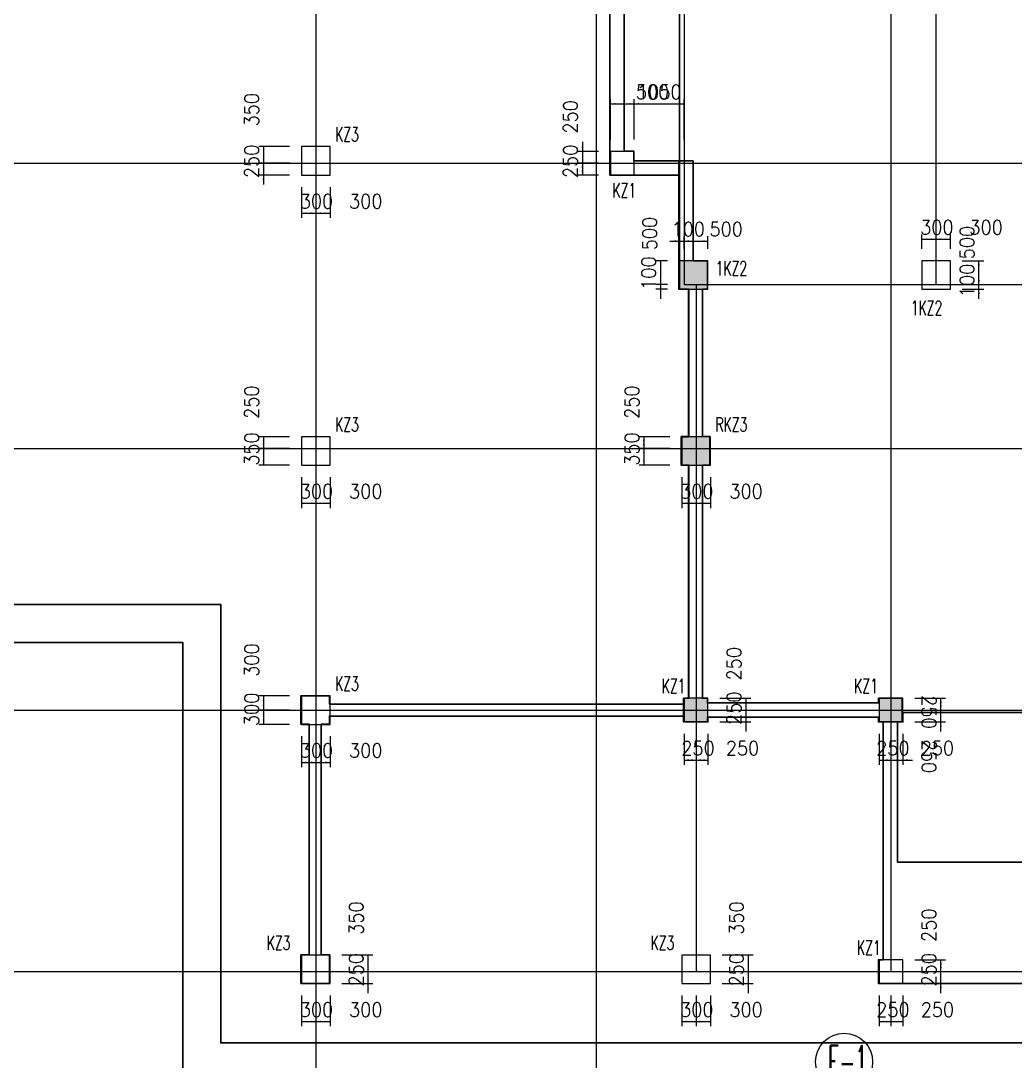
# Model space of a CAD drawing. Extents: x 387171 to 699106, y 11966 to 245688.
# Drawn here: x 628552 to 649471, y 194205 to 216084 of the extents above; entities that cross this region are included whole.
import ezdxf
from ezdxf.enums import TextEntityAlignment as Align

# ---------------------------------------------------------------- set-up
doc = ezdxf.new("R2010")
doc.units = 0
doc.header["$LTSCALE"] = 100
doc.header["$MEASUREMENT"] = 0
for name, color, linetype in [('COLU', 7, 'Continuous'), ('colu-主楼', 7, 'Continuous'), ('DIM', 3, 'Continuous'), ('DOTE', 253, 'Continuous'), ('HATCH', 254, 'Continuous'), ('h后浇带', 51, 'Continuous'), ('L-AXIS', 3, 'Continuous'), ('NUM', 7, 'Continuous'), ('小尺寸', 4, 'Continuous'), ('柱标注', 2, 'Continuous')]:
    doc.layers.add(name, color=color, linetype=linetype)
doc.styles.get("Standard").update_dxf_attribs({"font": 'standard'})
doc.dimstyles.get("Standard").update_dxf_attribs({"dimtxt": 300, "dimasz": 100, "dimexe": 100, "dimexo": 250, "dimgap": 100, "dimtad": 0, "dimtoh": 1, "dimdec": 0, "dimdsep": 46, "dimcen": 0.09, "dimclrt": 7, "dimadec": 0, "dimazin": 0, "dimtfac": 1, "dimtdec": 4, "dimtofl": 0, "dimtmove": 0, "dimatfit": 3, "dimfxl": 1, "dimtolj": 1, "dimtzin": 0, "dimarcsym": 0})

# ---------------------------------------------------------------- blocks, each defined once
blk = doc.blocks.new('_AXISO')
blk.add_circle((0, 0), 0.5)
blk = doc.blocks.new('*D2665')
at = {"layer": '小尺寸', "color": 0, "linetype": 'ByBlock', "lineweight": -2}
for p, q in [((642208, 211452), (642708, 211452)), ((642408, 211288), (642408, 211552)), ((642508, 211288), (642508, 211552))]:
    blk.add_line(p, q, dxfattribs=at)
for points in [[(642408, 211452), (642308, 211435), (642308, 211469)], [(642508, 211452), (642608, 211469), (642608, 211435)]]:
    blk.add_solid(points, dxfattribs=at)
at = {"layer": '小尺寸', "color": 7, "linetype": 'Continuous', "lineweight": -2, "insert": (642594, 211702), "char_height": 300, "width": 476.67, "attachment_point": 5}
blk.add_mtext('100', dxfattribs=at)
blk = doc.blocks.new('*D2420')
at = {"layer": '小尺寸', "color": 0, "linetype": 'ByBlock', "lineweight": -2}
for p, q in [((642508, 211288), (642508, 211552)), ((642508, 211452), (643008, 211452)), ((643008, 211288), (643008, 211552))]:
    blk.add_line(p, q, dxfattribs=at)
for points in [[(642508, 211452), (642608, 211469), (642608, 211435)], [(643008, 211452), (642908, 211435), (642908, 211469)]]:
    blk.add_solid(points, dxfattribs=at)
at = {"layer": '小尺寸', "color": 7, "linetype": 'Continuous', "lineweight": -2, "insert": (643391, 211702), "char_height": 300, "width": 566.67, "attachment_point": 5}
blk.add_mtext('500', dxfattribs=at)
blk = doc.blocks.new('*D2582')
at = {"layer": '小尺寸', "color": 0, "linetype": 'ByBlock', "lineweight": -2}
for p, q in [((642014, 210238), (642014, 210738)), ((642158, 210538), (641914, 210538)), ((642158, 210438), (641914, 210438))]:
    blk.add_line(p, q, dxfattribs=at)
for points in [[(642014, 210538), (641997, 210638), (642030, 210638)], [(642014, 210438), (642030, 210338), (641997, 210338)]]:
    blk.add_solid(points, dxfattribs=at)
at = {"layer": '小尺寸', "color": 7, "linetype": 'Continuous', "lineweight": -2, "insert": (641761, 210778), "char_height": 300, "width": 476.67, "attachment_point": 5, "rotation": 90}
blk.add_mtext('100', dxfattribs=at)
blk = doc.blocks.new('*D3512')
at = {"layer": '小尺寸', "color": 0, "linetype": 'ByBlock', "lineweight": -2}
for p, q in [((642158, 211038), (641914, 211038)), ((642014, 210538), (642014, 211038)), ((642158, 210538), (641914, 210538))]:
    blk.add_line(p, q, dxfattribs=at)
for points in [[(642014, 211038), (642030, 210938), (641997, 210938)], [(642014, 210538), (641997, 210638), (642030, 210638)]]:
    blk.add_solid(points, dxfattribs=at)
at = {"layer": '小尺寸', "color": 7, "linetype": 'Continuous', "lineweight": -2, "insert": (641780, 211611), "char_height": 300, "width": 566.67, "attachment_point": 5, "rotation": 90}
blk.add_mtext('500', dxfattribs=at)
blk = doc.blocks.new('*D3095')
at = {"layer": '小尺寸', "color": 0, "linetype": 'ByBlock', "lineweight": -2}
for p, q in [((647508, 211288), (647508, 211590)), ((647808, 211288), (647808, 211590)), ((647508, 211490), (647808, 211490))]:
    blk.add_line(p, q, dxfattribs=at)
for points in [[(647508, 211490), (647608, 211507), (647608, 211474)], [(647808, 211490), (647708, 211474), (647708, 211507)]]:
    blk.add_solid(points, dxfattribs=at)
at = {"layer": '小尺寸', "color": 7, "linetype": 'Continuous', "lineweight": -2, "insert": (647823, 211740), "char_height": 300, "width": 566.67, "attachment_point": 5}
blk.add_mtext('300', dxfattribs=at)
blk = doc.blocks.new('*D4016')
at = {"layer": '小尺寸', "color": 0, "linetype": 'ByBlock', "lineweight": -2}
for p, q in [((647808, 211288), (647808, 211590)), ((648108, 211288), (648108, 211590)), ((647808, 211490), (648108, 211490))]:
    blk.add_line(p, q, dxfattribs=at)
for points in [[(647808, 211490), (647908, 211507), (647908, 211474)], [(648108, 211490), (648008, 211474), (648008, 211507)]]:
    blk.add_solid(points, dxfattribs=at)
at = {"layer": '小尺寸', "color": 7, "linetype": 'Continuous', "lineweight": -2, "insert": (648859, 211740), "char_height": 300, "width": 566.67, "attachment_point": 5}
blk.add_mtext('300', dxfattribs=at)
blk = doc.blocks.new('*D3604')
at = {"layer": '小尺寸', "color": 0, "linetype": 'ByBlock', "lineweight": -2}
for p, q in [((648709, 210238), (648709, 210738)), ((648358, 210538), (648809, 210538)), ((648358, 210438), (648809, 210438))]:
    blk.add_line(p, q, dxfattribs=at)
for points in [[(648709, 210538), (648692, 210638), (648726, 210638)], [(648709, 210438), (648726, 210338), (648692, 210338)]]:
    blk.add_solid(points, dxfattribs=at)
at = {"layer": '小尺寸', "color": 7, "linetype": 'Continuous', "lineweight": -2, "insert": (648459, 210624), "char_height": 300, "width": 476.67, "attachment_point": 5, "rotation": 90}
blk.add_mtext('100', dxfattribs=at)
blk = doc.blocks.new('*D4512')
at = {"layer": '小尺寸', "color": 0, "linetype": 'ByBlock', "lineweight": -2}
for p, q in [((648358, 211038), (648809, 211038)), ((648709, 210538), (648709, 211038)), ((648358, 210538), (648809, 210538))]:
    blk.add_line(p, q, dxfattribs=at)
for points in [[(648709, 211038), (648726, 210938), (648692, 210938)], [(648709, 210538), (648692, 210638), (648726, 210638)]]:
    blk.add_solid(points, dxfattribs=at)
at = {"layer": '小尺寸', "color": 7, "linetype": 'Continuous', "lineweight": -2, "insert": (648459, 211421), "char_height": 300, "width": 566.67, "attachment_point": 5, "rotation": 90}
blk.add_mtext('500', dxfattribs=at)
blk = doc.blocks.new('*D2662')
at = {"layer": 'DIM', "color": 0, "linetype": 'ByBlock', "lineweight": -2}
for p, q in [((642458, 195588), (642458, 194938)), ((642758, 195588), (642758, 194938)), ((642458, 195038), (642758, 195038))]:
    blk.add_line(p, q, dxfattribs=at)
for points in [[(642458, 195038), (642558, 195055), (642558, 195021)], [(642758, 195038), (642658, 195021), (642658, 195055)]]:
    blk.add_solid(points, dxfattribs=at)
at = {"layer": 'DIM', "color": 7, "linetype": 'Continuous', "lineweight": -2, "insert": (642773, 195288), "char_height": 300, "width": 566.67, "attachment_point": 5}
blk.add_mtext('300', dxfattribs=at)
blk = doc.blocks.new('*D2282')
at = {"layer": 'DIM', "color": 0, "linetype": 'ByBlock', "lineweight": -2}
for p, q in [((642758, 195588), (642758, 194938)), ((643058, 195588), (643058, 194938)), ((642758, 195038), (643058, 195038))]:
    blk.add_line(p, q, dxfattribs=at)
for points in [[(642758, 195038), (642858, 195055), (642858, 195021)], [(643058, 195038), (642958, 195021), (642958, 195055)]]:
    blk.add_solid(points, dxfattribs=at)
at = {"layer": 'DIM', "color": 7, "linetype": 'Continuous', "lineweight": -2, "insert": (643809, 195288), "char_height": 300, "width": 566.67, "attachment_point": 5}
blk.add_mtext('300', dxfattribs=at)
blk = doc.blocks.new('*D3197')
at = {"layer": 'DIM', "color": 0, "linetype": 'ByBlock', "lineweight": -2}
for p, q in [((643858, 195638), (643858, 196288)), ((643308, 196088), (643958, 196088)), ((643308, 195838), (643958, 195838))]:
    blk.add_line(p, q, dxfattribs=at)
for points in [[(643858, 196088), (643841, 196188), (643875, 196188)], [(643858, 195838), (643875, 195738), (643841, 195738)]]:
    blk.add_solid(points, dxfattribs=at)
at = {"layer": 'DIM', "color": 7, "linetype": 'Continuous', "lineweight": -2, "insert": (643608, 196128), "char_height": 300, "width": 566.67, "attachment_point": 5, "rotation": 90}
blk.add_mtext('250', dxfattribs=at)
blk = doc.blocks.new('*D2808')
at = {"layer": 'DIM', "color": 0, "linetype": 'ByBlock', "lineweight": -2}
for p, q in [((643308, 196438), (643958, 196438)), ((643858, 196088), (643858, 196438)), ((643308, 196088), (643958, 196088))]:
    blk.add_line(p, q, dxfattribs=at)
for points in [[(643858, 196438), (643875, 196338), (643841, 196338)], [(643858, 196088), (643841, 196188), (643875, 196188)]]:
    blk.add_solid(points, dxfattribs=at)
at = {"layer": 'DIM', "color": 7, "linetype": 'Continuous', "lineweight": -2, "insert": (643608, 197214), "char_height": 300, "width": 566.67, "attachment_point": 5, "rotation": 90}
blk.add_mtext('350', dxfattribs=at)
blk = doc.blocks.new('*D3569')
at = {"layer": 'DIM', "color": 0, "linetype": 'ByBlock', "lineweight": -2}
for p, q in [((634458, 195588), (634458, 194938)), ((634758, 195588), (634758, 194938)), ((634458, 195038), (634758, 195038))]:
    blk.add_line(p, q, dxfattribs=at)
for points in [[(634458, 195038), (634558, 195055), (634558, 195021)], [(634758, 195038), (634658, 195021), (634658, 195055)]]:
    blk.add_solid(points, dxfattribs=at)
at = {"layer": 'DIM', "color": 7, "linetype": 'Continuous', "lineweight": -2, "insert": (634773, 195288), "char_height": 300, "width": 566.67, "attachment_point": 5}
blk.add_mtext('300', dxfattribs=at)
blk = doc.blocks.new('*D3326')
at = {"layer": 'DIM', "color": 0, "linetype": 'ByBlock', "lineweight": -2}
for p, q in [((634758, 195588), (634758, 194938)), ((635058, 195588), (635058, 194938)), ((634758, 195038), (635058, 195038))]:
    blk.add_line(p, q, dxfattribs=at)
for points in [[(634758, 195038), (634858, 195055), (634858, 195021)], [(635058, 195038), (634958, 195021), (634958, 195055)]]:
    blk.add_solid(points, dxfattribs=at)
at = {"layer": 'DIM', "color": 7, "linetype": 'Continuous', "lineweight": -2, "insert": (635809, 195288), "char_height": 300, "width": 566.67, "attachment_point": 5}
blk.add_mtext('300', dxfattribs=at)
blk = doc.blocks.new('*D3527')
at = {"layer": 'DIM', "color": 0, "linetype": 'ByBlock', "lineweight": -2}
for p, q in [((635858, 195638), (635858, 196288)), ((635308, 196088), (635958, 196088)), ((635308, 195838), (635958, 195838))]:
    blk.add_line(p, q, dxfattribs=at)
for points in [[(635858, 196088), (635841, 196188), (635875, 196188)], [(635858, 195838), (635875, 195738), (635841, 195738)]]:
    blk.add_solid(points, dxfattribs=at)
at = {"layer": 'DIM', "color": 7, "linetype": 'Continuous', "lineweight": -2, "insert": (635608, 196128), "char_height": 300, "width": 566.67, "attachment_point": 5, "rotation": 90}
blk.add_mtext('250', dxfattribs=at)
blk = doc.blocks.new('*D4424')
at = {"layer": 'DIM', "color": 0, "linetype": 'ByBlock', "lineweight": -2}
for p, q in [((635308, 196438), (635958, 196438)), ((635858, 196088), (635858, 196438)), ((635308, 196088), (635958, 196088))]:
    blk.add_line(p, q, dxfattribs=at)
for points in [[(635858, 196438), (635875, 196338), (635841, 196338)], [(635858, 196088), (635841, 196188), (635875, 196188)]]:
    blk.add_solid(points, dxfattribs=at)
at = {"layer": 'DIM', "color": 7, "linetype": 'Continuous', "lineweight": -2, "insert": (635608, 197214), "char_height": 300, "width": 566.67, "attachment_point": 5, "rotation": 90}
blk.add_mtext('350', dxfattribs=at)
blk = doc.blocks.new('*D3301')
at = {"layer": 'DIM', "color": 0, "linetype": 'ByBlock', "lineweight": -2}
for p, q in [((634208, 201888), (633558, 201888)), ((633658, 201888), (633658, 201588)), ((634208, 201588), (633558, 201588))]:
    blk.add_line(p, q, dxfattribs=at)
for points in [[(633658, 201888), (633675, 201788), (633641, 201788)], [(633658, 201588), (633641, 201688), (633675, 201688)]]:
    blk.add_solid(points, dxfattribs=at)
at = {"layer": 'DIM', "color": 7, "linetype": 'Continuous', "lineweight": -2, "insert": (633408, 202639), "char_height": 300, "width": 566.67, "attachment_point": 5, "rotation": 90}
blk.add_mtext('300', dxfattribs=at)
blk = doc.blocks.new('*D3508')
at = {"layer": 'DIM', "color": 0, "linetype": 'ByBlock', "lineweight": -2}
for p, q in [((634208, 201588), (633558, 201588)), ((633658, 201588), (633658, 201288)), ((634208, 201288), (633558, 201288))]:
    blk.add_line(p, q, dxfattribs=at)
for points in [[(633658, 201588), (633675, 201488), (633641, 201488)], [(633658, 201288), (633641, 201388), (633675, 201388)]]:
    blk.add_solid(points, dxfattribs=at)
at = {"layer": 'DIM', "color": 7, "linetype": 'Continuous', "lineweight": -2, "insert": (633408, 201603), "char_height": 300, "width": 566.67, "attachment_point": 5, "rotation": 90}
blk.add_mtext('300', dxfattribs=at)
blk = doc.blocks.new('*D4404')
at = {"layer": 'DIM', "color": 0, "linetype": 'ByBlock', "lineweight": -2}
for p, q in [((634458, 201038), (634458, 200388)), ((634758, 201038), (634758, 200388)), ((634458, 200488), (634758, 200488))]:
    blk.add_line(p, q, dxfattribs=at)
for points in [[(634458, 200488), (634558, 200505), (634558, 200471)], [(634758, 200488), (634658, 200471), (634658, 200505)]]:
    blk.add_solid(points, dxfattribs=at)
at = {"layer": 'DIM', "color": 7, "linetype": 'Continuous', "lineweight": -2, "insert": (634773, 200738), "char_height": 300, "width": 566.67, "attachment_point": 5}
blk.add_mtext('300', dxfattribs=at)
blk = doc.blocks.new('*D4041')
at = {"layer": 'DIM', "color": 0, "linetype": 'ByBlock', "lineweight": -2}
for p, q in [((634758, 201038), (634758, 200388)), ((635058, 201038), (635058, 200388)), ((634758, 200488), (635058, 200488))]:
    blk.add_line(p, q, dxfattribs=at)
for points in [[(634758, 200488), (634858, 200505), (634858, 200471)], [(635058, 200488), (634958, 200471), (634958, 200505)]]:
    blk.add_solid(points, dxfattribs=at)
at = {"layer": 'DIM', "color": 7, "linetype": 'Continuous', "lineweight": -2, "insert": (635809, 200738), "char_height": 300, "width": 566.67, "attachment_point": 5}
blk.add_mtext('300', dxfattribs=at)
blk = doc.blocks.new('*D2493')
at = {"layer": 'DIM', "color": 0, "linetype": 'ByBlock', "lineweight": -2}
for p, q in [((642208, 207338), (641558, 207338)), ((641658, 207338), (641658, 207088)), ((642208, 207088), (641558, 207088))]:
    blk.add_line(p, q, dxfattribs=at)
for points in [[(641658, 207338), (641675, 207238), (641641, 207238)], [(641658, 207088), (641641, 207188), (641675, 207188)]]:
    blk.add_solid(points, dxfattribs=at)
at = {"layer": 'DIM', "color": 7, "linetype": 'Continuous', "lineweight": -2, "insert": (641408, 208064), "char_height": 300, "width": 566.67, "attachment_point": 5, "rotation": 90}
blk.add_mtext('250', dxfattribs=at)
blk = doc.blocks.new('*D2674')
at = {"layer": 'DIM', "color": 0, "linetype": 'ByBlock', "lineweight": -2}
for p, q in [((642208, 207088), (641558, 207088)), ((641658, 207088), (641658, 206738)), ((642208, 206738), (641558, 206738))]:
    blk.add_line(p, q, dxfattribs=at)
for points in [[(641658, 207088), (641675, 206988), (641641, 206988)], [(641658, 206738), (641641, 206838), (641675, 206838)]]:
    blk.add_solid(points, dxfattribs=at)
at = {"layer": 'DIM', "color": 7, "linetype": 'Continuous', "lineweight": -2, "insert": (641408, 207078), "char_height": 300, "width": 566.67, "attachment_point": 5, "rotation": 90}
blk.add_mtext('350', dxfattribs=at)
blk = doc.blocks.new('*D2298')
at = {"layer": 'DIM', "color": 0, "linetype": 'ByBlock', "lineweight": -2}
for p, q in [((642458, 206488), (642458, 205838)), ((642758, 206488), (642758, 205838)), ((642458, 205938), (642758, 205938))]:
    blk.add_line(p, q, dxfattribs=at)
for points in [[(642458, 205938), (642558, 205955), (642558, 205921)], [(642758, 205938), (642658, 205921), (642658, 205955)]]:
    blk.add_solid(points, dxfattribs=at)
at = {"layer": 'DIM', "color": 7, "linetype": 'Continuous', "lineweight": -2, "insert": (642773, 206188), "char_height": 300, "width": 566.67, "attachment_point": 5}
blk.add_mtext('300', dxfattribs=at)
blk = doc.blocks.new('*D3215')
at = {"layer": 'DIM', "color": 0, "linetype": 'ByBlock', "lineweight": -2}
for p, q in [((642758, 206488), (642758, 205838)), ((643058, 206488), (643058, 205838)), ((642758, 205938), (643058, 205938))]:
    blk.add_line(p, q, dxfattribs=at)
for points in [[(642758, 205938), (642858, 205955), (642858, 205921)], [(643058, 205938), (642958, 205921), (642958, 205955)]]:
    blk.add_solid(points, dxfattribs=at)
at = {"layer": 'DIM', "color": 7, "linetype": 'Continuous', "lineweight": -2, "insert": (643809, 206188), "char_height": 300, "width": 566.67, "attachment_point": 5}
blk.add_mtext('300', dxfattribs=at)
blk = doc.blocks.new('*D2831')
at = {"layer": 'DIM', "color": 0, "linetype": 'ByBlock', "lineweight": -2}
for p, q in [((634208, 207338), (633558, 207338)), ((633658, 207338), (633658, 207088)), ((634208, 207088), (633558, 207088))]:
    blk.add_line(p, q, dxfattribs=at)
for points in [[(633658, 207338), (633675, 207238), (633641, 207238)], [(633658, 207088), (633641, 207188), (633675, 207188)]]:
    blk.add_solid(points, dxfattribs=at)
at = {"layer": 'DIM', "color": 7, "linetype": 'Continuous', "lineweight": -2, "insert": (633408, 208064), "char_height": 300, "width": 566.67, "attachment_point": 5, "rotation": 90}
blk.add_mtext('250', dxfattribs=at)
blk = doc.blocks.new('*D3586')
at = {"layer": 'DIM', "color": 0, "linetype": 'ByBlock', "lineweight": -2}
for p, q in [((634208, 207088), (633558, 207088)), ((633658, 207088), (633658, 206738)), ((634208, 206738), (633558, 206738))]:
    blk.add_line(p, q, dxfattribs=at)
for points in [[(633658, 207088), (633675, 206988), (633641, 206988)], [(633658, 206738), (633641, 206838), (633675, 206838)]]:
    blk.add_solid(points, dxfattribs=at)
at = {"layer": 'DIM', "color": 7, "linetype": 'Continuous', "lineweight": -2, "insert": (633408, 207078), "char_height": 300, "width": 566.67, "attachment_point": 5, "rotation": 90}
blk.add_mtext('350', dxfattribs=at)
blk = doc.blocks.new('*D3349')
at = {"layer": 'DIM', "color": 0, "linetype": 'ByBlock', "lineweight": -2}
for p, q in [((634458, 206488), (634458, 205838)), ((634758, 206488), (634758, 205838)), ((634458, 205938), (634758, 205938))]:
    blk.add_line(p, q, dxfattribs=at)
for points in [[(634458, 205938), (634558, 205955), (634558, 205921)], [(634758, 205938), (634658, 205921), (634658, 205955)]]:
    blk.add_solid(points, dxfattribs=at)
at = {"layer": 'DIM', "color": 7, "linetype": 'Continuous', "lineweight": -2, "insert": (634773, 206188), "char_height": 300, "width": 566.67, "attachment_point": 5}
blk.add_mtext('300', dxfattribs=at)
blk = doc.blocks.new('*D3537')
at = {"layer": 'DIM', "color": 0, "linetype": 'ByBlock', "lineweight": -2}
for p, q in [((634758, 206488), (634758, 205838)), ((635058, 206488), (635058, 205838)), ((634758, 205938), (635058, 205938))]:
    blk.add_line(p, q, dxfattribs=at)
for points in [[(634758, 205938), (634858, 205955), (634858, 205921)], [(635058, 205938), (634958, 205921), (634958, 205955)]]:
    blk.add_solid(points, dxfattribs=at)
at = {"layer": 'DIM', "color": 7, "linetype": 'Continuous', "lineweight": -2, "insert": (635809, 206188), "char_height": 300, "width": 566.67, "attachment_point": 5}
blk.add_mtext('300', dxfattribs=at)
blk = doc.blocks.new('*D815')
at = {"layer": 'DIM', "color": 0, "linetype": 'ByBlock', "lineweight": -2}
for p, q in [((640958, 213588), (640958, 214438)), ((641458, 213588), (641458, 214438)), ((640958, 214338), (641458, 214338))]:
    blk.add_line(p, q, dxfattribs=at)
for points in [[(640958, 214338), (641058, 214355), (641058, 214321)], [(641458, 214338), (641358, 214321), (641358, 214355)]]:
    blk.add_solid(points, dxfattribs=at)
at = {"layer": 'DIM', "color": 7, "linetype": 'Continuous', "lineweight": -2, "insert": (641841, 214588), "char_height": 300, "width": 566.67, "attachment_point": 5}
blk.add_mtext('500', dxfattribs=at)
blk = doc.blocks.new('*D561')
at = {"layer": 'DIM', "color": 0, "linetype": 'ByBlock', "lineweight": -2}
for p, q in [((640708, 213338), (640265, 213338)), ((640365, 213538), (640365, 212888)), ((640708, 213088), (640265, 213088))]:
    blk.add_line(p, q, dxfattribs=at)
for points in [[(640365, 213338), (640349, 213438), (640382, 213438)], [(640365, 213088), (640382, 212988), (640349, 212988)]]:
    blk.add_solid(points, dxfattribs=at)
at = {"layer": 'DIM', "color": 7, "linetype": 'Continuous', "lineweight": -2, "insert": (640115, 214064), "char_height": 300, "width": 566.67, "attachment_point": 5, "rotation": 90}
blk.add_mtext('250', dxfattribs=at)
blk = doc.blocks.new('*D1333')
at = {"layer": 'DIM', "color": 0, "linetype": 'ByBlock', "lineweight": -2}
for p, q in [((640708, 213088), (640265, 213088)), ((640365, 213088), (640365, 212838)), ((640708, 212838), (640265, 212838))]:
    blk.add_line(p, q, dxfattribs=at)
for points in [[(640365, 213088), (640382, 212988), (640349, 212988)], [(640365, 212838), (640349, 212938), (640382, 212938)]]:
    blk.add_solid(points, dxfattribs=at)
at = {"layer": 'DIM', "color": 7, "linetype": 'Continuous', "lineweight": -2, "insert": (640115, 213128), "char_height": 300, "width": 566.67, "attachment_point": 5, "rotation": 90}
blk.add_mtext('250', dxfattribs=at)
blk = doc.blocks.new('*D1156')
at = {"layer": 'DIM', "color": 0, "linetype": 'ByBlock', "lineweight": -2}
for p, q in [((634208, 213438), (633558, 213438)), ((633658, 213438), (633658, 213088)), ((634208, 213088), (633558, 213088))]:
    blk.add_line(p, q, dxfattribs=at)
for points in [[(633658, 213438), (633675, 213338), (633641, 213338)], [(633658, 213088), (633641, 213188), (633675, 213188)]]:
    blk.add_solid(points, dxfattribs=at)
at = {"layer": 'DIM', "color": 7, "linetype": 'Continuous', "lineweight": -2, "insert": (633408, 214214), "char_height": 300, "width": 566.67, "attachment_point": 5, "rotation": 90}
blk.add_mtext('350', dxfattribs=at)
blk = doc.blocks.new('*D1937')
at = {"layer": 'DIM', "color": 0, "linetype": 'ByBlock', "lineweight": -2}
for p, q in [((633658, 213288), (633658, 212638)), ((634208, 213088), (633558, 213088)), ((634208, 212838), (633558, 212838))]:
    blk.add_line(p, q, dxfattribs=at)
for points in [[(633658, 213088), (633641, 213188), (633675, 213188)], [(633658, 212838), (633675, 212738), (633641, 212738)]]:
    blk.add_solid(points, dxfattribs=at)
at = {"layer": 'DIM', "color": 7, "linetype": 'Continuous', "lineweight": -2, "insert": (633408, 213128), "char_height": 300, "width": 566.67, "attachment_point": 5, "rotation": 90}
blk.add_mtext('250', dxfattribs=at)
blk = doc.blocks.new('*D1548')
at = {"layer": 'DIM', "color": 0, "linetype": 'ByBlock', "lineweight": -2}
for p, q in [((634458, 212588), (634458, 211938)), ((634758, 212588), (634758, 211938)), ((634458, 212038), (634758, 212038))]:
    blk.add_line(p, q, dxfattribs=at)
for points in [[(634458, 212038), (634558, 212055), (634558, 212021)], [(634758, 212038), (634658, 212021), (634658, 212055)]]:
    blk.add_solid(points, dxfattribs=at)
at = {"layer": 'DIM', "color": 7, "linetype": 'Continuous', "lineweight": -2, "insert": (634773, 212288), "char_height": 300, "width": 566.67, "attachment_point": 5}
blk.add_mtext('300', dxfattribs=at)
blk = doc.blocks.new('*D2478')
at = {"layer": 'DIM', "color": 0, "linetype": 'ByBlock', "lineweight": -2}
for p, q in [((634758, 212588), (634758, 211938)), ((635058, 212588), (635058, 211938)), ((634758, 212038), (635058, 212038))]:
    blk.add_line(p, q, dxfattribs=at)
for points in [[(634758, 212038), (634858, 212055), (634858, 212021)], [(635058, 212038), (634958, 212021), (634958, 212055)]]:
    blk.add_solid(points, dxfattribs=at)
at = {"layer": 'DIM', "color": 7, "linetype": 'Continuous', "lineweight": -2, "insert": (635809, 212288), "char_height": 300, "width": 566.67, "attachment_point": 5}
blk.add_mtext('300', dxfattribs=at)
blk = doc.blocks.new('*D3709')
at = {"layer": 'DIM', "color": 0, "linetype": 'ByBlock', "lineweight": -2}
for p, q in [((646608, 195588), (646608, 194938)), ((646858, 195588), (646858, 194938)), ((646608, 195038), (646858, 195038))]:
    blk.add_line(p, q, dxfattribs=at)
for points in [[(646608, 195038), (646708, 195055), (646708, 195021)], [(646858, 195038), (646758, 195021), (646758, 195055)]]:
    blk.add_solid(points, dxfattribs=at)
at = {"layer": 'DIM', "color": 7, "linetype": 'Continuous', "lineweight": -2, "insert": (646898, 195288), "char_height": 300, "width": 566.67, "attachment_point": 5}
blk.add_mtext('250', dxfattribs=at)
blk = doc.blocks.new('*D4461')
at = {"layer": 'DIM', "color": 0, "linetype": 'ByBlock', "lineweight": -2}
for p, q in [((646858, 195588), (646858, 194938)), ((647108, 195588), (647108, 194938)), ((646858, 195038), (647108, 195038))]:
    blk.add_line(p, q, dxfattribs=at)
for points in [[(646858, 195038), (646958, 195055), (646958, 195021)], [(647108, 195038), (647008, 195021), (647008, 195055)]]:
    blk.add_solid(points, dxfattribs=at)
at = {"layer": 'DIM', "color": 7, "linetype": 'Continuous', "lineweight": -2, "insert": (647834, 195288), "char_height": 300, "width": 566.67, "attachment_point": 5}
blk.add_mtext('250', dxfattribs=at)
blk = doc.blocks.new('*D4100')
at = {"layer": 'DIM', "color": 0, "linetype": 'ByBlock', "lineweight": -2}
for p, q in [((647908, 195638), (647908, 196288)), ((647358, 196088), (648008, 196088)), ((647358, 195838), (648008, 195838))]:
    blk.add_line(p, q, dxfattribs=at)
for points in [[(647908, 196088), (647891, 196188), (647925, 196188)], [(647908, 195838), (647925, 195738), (647891, 195738)]]:
    blk.add_solid(points, dxfattribs=at)
at = {"layer": 'DIM', "color": 7, "linetype": 'Continuous', "lineweight": -2, "insert": (647658, 196128), "char_height": 300, "width": 566.67, "attachment_point": 5, "rotation": 90}
blk.add_mtext('250', dxfattribs=at)
blk = doc.blocks.new('*D354')
at = {"layer": 'DIM', "color": 0, "linetype": 'ByBlock', "lineweight": -2}
for p, q in [((647358, 196338), (648008, 196338)), ((647908, 196088), (647908, 196338)), ((647358, 196088), (648008, 196088))]:
    blk.add_line(p, q, dxfattribs=at)
for points in [[(647908, 196338), (647925, 196238), (647891, 196238)], [(647908, 196088), (647891, 196188), (647925, 196188)]]:
    blk.add_solid(points, dxfattribs=at)
at = {"layer": 'DIM', "color": 7, "linetype": 'Continuous', "lineweight": -2, "insert": (647658, 197064), "char_height": 300, "width": 566.67, "attachment_point": 5, "rotation": 90}
blk.add_mtext('250', dxfattribs=at)
blk = doc.blocks.new('*D4606')
at = {"layer": 'DIM', "color": 0, "linetype": 'ByBlock', "lineweight": -2}
for p, q in [((646608, 201088), (646608, 200438)), ((646858, 201088), (646858, 200438)), ((646608, 200538), (646858, 200538))]:
    blk.add_line(p, q, dxfattribs=at)
for points in [[(646608, 200538), (646708, 200555), (646708, 200521)], [(646858, 200538), (646758, 200521), (646758, 200555)]]:
    blk.add_solid(points, dxfattribs=at)
at = {"layer": 'DIM', "color": 7, "linetype": 'Continuous', "lineweight": -2, "insert": (646898, 200788), "char_height": 300, "width": 566.67, "attachment_point": 5}
blk.add_mtext('250', dxfattribs=at)
blk = doc.blocks.new('*D137')
at = {"layer": 'DIM', "color": 0, "linetype": 'ByBlock', "lineweight": -2}
for p, q in [((646858, 201088), (646858, 200438)), ((647108, 201088), (647108, 200438)), ((646658, 200538), (647308, 200538))]:
    blk.add_line(p, q, dxfattribs=at)
for points in [[(646858, 200538), (646758, 200521), (646758, 200555)], [(647108, 200538), (647208, 200555), (647208, 200521)]]:
    blk.add_solid(points, dxfattribs=at)
at = {"layer": 'DIM', "color": 7, "linetype": 'Continuous', "lineweight": -2, "insert": (647834, 200788), "char_height": 300, "width": 566.67, "attachment_point": 5}
blk.add_mtext('250', dxfattribs=at)
blk = doc.blocks.new('*D1052')
at = {"layer": 'DIM', "color": 0, "linetype": 'ByBlock', "lineweight": -2}
for p, q in [((647908, 201138), (647908, 201788)), ((647358, 201588), (648008, 201588)), ((647358, 201338), (648008, 201338))]:
    blk.add_line(p, q, dxfattribs=at)
for points in [[(647908, 201588), (647891, 201688), (647925, 201688)], [(647908, 201338), (647925, 201238), (647891, 201238)]]:
    blk.add_solid(points, dxfattribs=at)
at = {"layer": 'DIM', "color": 7, "linetype": 'Continuous', "lineweight": -2, "insert": (647658, 200612), "char_height": 300, "width": 566.67, "attachment_point": 5, "rotation": 270}
blk.add_mtext('250', dxfattribs=at)
blk = doc.blocks.new('*D667')
at = {"layer": 'DIM', "color": 0, "linetype": 'ByBlock', "lineweight": -2}
for p, q in [((647358, 201838), (648008, 201838)), ((647908, 201588), (647908, 201838)), ((647358, 201588), (648008, 201588))]:
    blk.add_line(p, q, dxfattribs=at)
for points in [[(647908, 201838), (647925, 201738), (647891, 201738)], [(647908, 201588), (647891, 201688), (647925, 201688)]]:
    blk.add_solid(points, dxfattribs=at)
at = {"layer": 'DIM', "color": 7, "linetype": 'Continuous', "lineweight": -2, "insert": (647658, 201548), "char_height": 300, "width": 566.67, "attachment_point": 5, "rotation": 270}
blk.add_mtext('250', dxfattribs=at)
blk = doc.blocks.new('*D1921')
at = {"layer": 'DIM', "color": 0, "linetype": 'ByBlock', "lineweight": -2}
for p, q in [((642508, 201088), (642508, 200438)), ((642758, 201088), (642758, 200438)), ((642508, 200538), (642758, 200538))]:
    blk.add_line(p, q, dxfattribs=at)
for points in [[(642508, 200538), (642608, 200555), (642608, 200521)], [(642758, 200538), (642658, 200521), (642658, 200555)]]:
    blk.add_solid(points, dxfattribs=at)
at = {"layer": 'DIM', "color": 7, "linetype": 'Continuous', "lineweight": -2, "insert": (642798, 200788), "char_height": 300, "width": 566.67, "attachment_point": 5}
blk.add_mtext('250', dxfattribs=at)
blk = doc.blocks.new('*D2727')
at = {"layer": 'DIM', "color": 0, "linetype": 'ByBlock', "lineweight": -2}
for p, q in [((642758, 201088), (642758, 200438)), ((643008, 201088), (643008, 200438)), ((642758, 200538), (643008, 200538))]:
    blk.add_line(p, q, dxfattribs=at)
for points in [[(642758, 200538), (642858, 200555), (642858, 200521)], [(643008, 200538), (642908, 200521), (642908, 200555)]]:
    blk.add_solid(points, dxfattribs=at)
at = {"layer": 'DIM', "color": 7, "linetype": 'Continuous', "lineweight": -2, "insert": (643734, 200788), "char_height": 300, "width": 566.67, "attachment_point": 5}
blk.add_mtext('250', dxfattribs=at)
blk = doc.blocks.new('*D2481')
at = {"layer": 'DIM', "color": 0, "linetype": 'ByBlock', "lineweight": -2}
for p, q in [((643808, 201138), (643808, 201788)), ((643258, 201588), (643908, 201588)), ((643258, 201338), (643908, 201338))]:
    blk.add_line(p, q, dxfattribs=at)
for points in [[(643808, 201588), (643791, 201688), (643825, 201688)], [(643808, 201338), (643825, 201238), (643791, 201238)]]:
    blk.add_solid(points, dxfattribs=at)
at = {"layer": 'DIM', "color": 7, "linetype": 'Continuous', "lineweight": -2, "insert": (643558, 201628), "char_height": 300, "width": 566.67, "attachment_point": 5, "rotation": 90}
blk.add_mtext('250', dxfattribs=at)
blk = doc.blocks.new('*D3260')
at = {"layer": 'DIM', "color": 0, "linetype": 'ByBlock', "lineweight": -2}
for p, q in [((643258, 201838), (643908, 201838)), ((643808, 201588), (643808, 201838)), ((643258, 201588), (643908, 201588))]:
    blk.add_line(p, q, dxfattribs=at)
for points in [[(643808, 201838), (643825, 201738), (643791, 201738)], [(643808, 201588), (643791, 201688), (643825, 201688)]]:
    blk.add_solid(points, dxfattribs=at)
at = {"layer": 'DIM', "color": 7, "linetype": 'Continuous', "lineweight": -2, "insert": (643558, 202564), "char_height": 300, "width": 566.67, "attachment_point": 5, "rotation": 90}
blk.add_mtext('250', dxfattribs=at)
blk = doc.blocks.new('*D2109')
at = {"layer": 'DIM', "color": 0, "linetype": 'ByBlock', "lineweight": -2}
for p, q in [((641458, 213588), (641458, 214438)), ((642508, 213588), (642508, 214438)), ((641458, 214338), (642508, 214338))]:
    blk.add_line(p, q, dxfattribs=at)
for points in [[(641458, 214338), (641558, 214355), (641558, 214321)], [(642508, 214338), (642408, 214321), (642408, 214355)]]:
    blk.add_solid(points, dxfattribs=at)
at = {"layer": 'DIM', "color": 7, "linetype": 'Continuous', "lineweight": -2, "insert": (641983, 214588), "char_height": 300, "width": 690, "attachment_point": 5}
blk.add_mtext('1050', dxfattribs=at)
blk = doc.blocks.new('后浇带现场')
at = {"color": 6, "lineweight": 30}
for points in [[(775670, 730852), (815757, 730852), (815757, 721630), (841315, 721630)], [(775507, 730049), (814957, 730052), (814957, 720830), (841315, 720830)]]:
    blk.add_lwpolyline(points, dxfattribs=at)
at = {"layer": 'h后浇带', "color": 1}
for p, q in [((815757, 721630), (815757, 730849)), ((814957, 720830), (814957, 730049)), ((815757, 721630), (841315, 721630))]:
    blk.add_line(p, q, dxfattribs=at)

msp = doc.modelspace()

# ---------------------------------------------------------------- hatches: boundary and pattern name
at = {"layer": 'HATCH'}
for points in [[(643008.1, 210437.9), (643008.1, 211037.9), (642408.1, 211037.9), (642408.1, 210437.9)], [(642458.1, 206737.9), (643058.1, 206737.9), (643058.1, 207337.9), (642458.1, 207337.9)], [(642508.1, 201337.9), (643008.1, 201337.9), (643008.1, 201837.9), (642508.1, 201837.9)], [(646608.1, 201337.9), (647108.1, 201337.9), (647108.1, 201837.9), (646608.1, 201837.9)]]:
    msp.add_hatch(color=256, dxfattribs=at).paths.add_polyline_path(points, flags=0)

# ---------------------------------------------------------------- linework, layer by layer
at = {"color": 4, "lineweight": 30}
msp.add_lwpolyline([(651858.1, 225337.9), (641908.1, 225337.9), (641908.1, 225037.9), (642358.1, 225037.9), (642358.1, 217337.9), (641908.1, 217337.9), (641908.1, 217037.9), (642408.1, 217037.9), (642408.1, 210437.9), (642608.1, 210437.9), (642608.1, 207337.9), (642458.1, 207337.9), (642458.1, 206737.9), (642608.1, 206737.9), (642608.1, 201837.9), (642508.1, 201837.9), (642508.1, 201337.9), (643008.1, 201337.9), (643008.1, 201437.9), (646608.1, 201437.9), (646608.1, 201337.9), (647108.1, 201337.9), (647108.1, 201537.9), (651608.1, 201537.9)], dxfattribs=at)
at = {"color": 6, "lineweight": 30}
for points in [[(641245.3, 217038.9), (640945.3, 217038.9), (640945.3, 212838.9), (642395.3, 212838.9), (642395.3, 213138.9), (641445.3, 213138.9), (641445.3, 213338.9), (641245.3, 213338.9), (641245.3, 217038.9), (640945.3, 217038.9)], [(642495.3, 201463.9), (642495.3, 201713.9), (635045.3, 201713.9), (635045.3, 201888.9), (634445.3, 201888.9), (634445.3, 201288.9), (634620.3, 201288.9), (634620.3, 196438.9), (634445.3, 196438.9), (634445.3, 195838.9), (635045.3, 195838.9), (635045.3, 196438.9), (634870.3, 196438.9), (634870.3, 201288.9), (635045.3, 201288.9), (635045.3, 201463.9), (642495.3, 201463.9)], [(646995.3, 201338.9), (646695.3, 201338.9), (646695.3, 196338.9), (646595.3, 196338.9), (646595.3, 195838.9), (652395.3, 195838.9), (652395.3, 196338.9), (652195.3, 196338.9), (652195.3, 198388.9), (646995.3, 198388.9), (646995.3, 201338.9)]]:
    msp.add_lwpolyline(points, dxfattribs=at)
at = {"color": 3, "lineweight": 30}
msp.add_lwpolyline([(642995.3, 211038.9), (642695.3, 211038.9), (642695.3, 213138.9), (642395.3, 213138.9), (642395.3, 210438.9), (642595.3, 210438.9), (642595.3, 207338.9), (642445.3, 207338.9), (642445.3, 206738.9), (642595.3, 206738.9), (642595.3, 201838.9), (642495.3, 201838.9), (642495.3, 201338.9), (642995.3, 201338.9), (642995.3, 201438.9), (646595.3, 201438.9), (646595.3, 201338.9), (647095.3, 201338.9), (647095.3, 201838.9), (646595.3, 201838.9), (646595.3, 201738.9), (642995.3, 201738.9), (642995.3, 201838.9), (642895.3, 201838.9), (642895.3, 206738.9), (643045.3, 206738.9), (643045.3, 207338.9), (642895.3, 207338.9), (642895.3, 210438.9), (642995.3, 210438.9), (642995.3, 211038.9)], dxfattribs=at)
at = {"layer": 'COLU'}
for points in [[(634458.1, 212837.9), (635058.1, 212837.9), (635058.1, 213437.9), (634458.1, 213437.9)], [(640958.1, 212837.9), (641458.1, 212837.9), (641458.1, 213337.9), (640958.1, 213337.9)], [(634458.1, 206737.9), (635058.1, 206737.9), (635058.1, 207337.9), (634458.1, 207337.9)], [(642458.1, 206737.9), (643058.1, 206737.9), (643058.1, 207337.9), (642458.1, 207337.9)], [(634458.1, 201287.9), (635058.1, 201287.9), (635058.1, 201887.9), (634458.1, 201887.9)], [(642508.1, 201337.9), (643008.1, 201337.9), (643008.1, 201837.9), (642508.1, 201837.9)], [(646608.1, 201337.9), (647108.1, 201337.9), (647108.1, 201837.9), (646608.1, 201837.9)], [(634458.1, 195837.9), (635058.1, 195837.9), (635058.1, 196437.9), (634458.1, 196437.9)], [(642458.1, 195837.9), (643058.1, 195837.9), (643058.1, 196437.9), (642458.1, 196437.9)], [(646608.1, 195837.9), (647108.1, 195837.9), (647108.1, 196337.9), (646608.1, 196337.9)]]:
    msp.add_lwpolyline(points, close=True, dxfattribs=at)
at = {"layer": 'colu-主楼'}
for points in [[(643008.1, 210437.9), (643008.1, 211037.9), (642408.1, 211037.9), (642408.1, 210437.9)], [(648108.1, 210437.9), (648108.1, 211037.9), (647508.1, 211037.9), (647508.1, 210437.9)]]:
    msp.add_lwpolyline(points, close=True, dxfattribs=at)
at = {"layer": 'DOTE'}
for p, q in [((642508.1, 234260.7), (642508.1, 210537.9)), ((647808.1, 210537.9), (647808.1, 222237.9)), ((646858.1, 216772.8), (646858.1, 196087.9)), ((634758.1, 216271.9), (634758.1, 167587.9)), ((640658.1, 216289.7), (640658.1, 179087.9)), ((488717.2, 213087.9), (664518.6, 213087.9)), ((642508.1, 210537.9), (664839.1, 210537.9)), ((642758.1, 210537.9), (642758.1, 196087.9)), ((488958, 207087.9), (664518.6, 207087.9)), ((545881.1, 201587.9), (664518.6, 201587.9)), ((534043.3, 196087.9), (664518.6, 196087.9))]:
    msp.add_line(p, q, dxfattribs=at)

# ---------------------------------------------------------------- block references
at = {"color": 3, "lineweight": 30}
msp.add_blockref('后浇带现场', (-182998.7, -527042.1), dxfattribs=at)
at = {"layer": 'L-AXIS'}
ref = msp.add_blockref('_AXISO', (645872.1, 194192.2), dxfattribs=dict(at, xscale=1199.999999999997, yscale=1200, rotation=359.9996457873763))
ref.add_attrib('A', 'E-1', (645532.6, 193852.8), dxfattribs={"height": 678.82, "width": 0.481481})

# ---------------------------------------------------------------- texts
at = {"layer": 'NUM', "color": 200, "width": 0.7}
for s, p in [('KZ3', (635164.1, 213544)), ('KZ1', (640996.6, 212368.1)), ('KZ3', (635164.1, 207444)), ('RKZ3', (643164.1, 207444)), ('KZ3', (635164.1, 201994)), ('KZ1', (642033.9, 201944)), ('KZ1', (646082.1, 201944)), ('KZ3', (633725, 196544)), ('KZ3', (641799.8, 196544)), ('KZ1', (646141.4, 196444))]:
    msp.add_text(s, height=300, dxfattribs=at).set_placement(p)
at = {"layer": '柱标注', "color": 200, "width": 0.7}
for p in [(643500.8, 210880.2), (647605.3, 210046)]:
    msp.add_text('1KZ2', height=300, dxfattribs=at).set_placement(p, align=Align.MIDDLE_CENTER)

# ---------------------------------------------------------------- dimensions: what is measured, and where the dimension line sits
at = {"layer": 'DIM', "color": 200}
for base, p1, p2, picture, middle in [((641458.1, 214337.9), (640958.1, 213337.9), (641458.1, 213337.9), '*D815', (641208.1, 214587.9)), ((642508.1, 214337.9), (641458.1, 213337.9), (642508.1, 213337.9), '*D2109', (641983.1, 214587.9))]:
    dim = msp.add_linear_dim(base=base, p1=p1, p2=p2, dimstyle='Standard', dxfattribs=at)
    dim.commit()
    dim.dimension.update_dxf_attribs({"geometry": picture, "text_midpoint": middle})
for p1, p2, picture, middle in [((634458.1, 213437.9), (634458.1, 213087.9), '*D1156', (633408.1, 213656)), ((634458.1, 213087.9), (634458.1, 212837.9), '*D1937', (633408.1, 212619.9)), ((634458.1, 212837.9), (634758.1, 212837.9), '*D1548', (634240, 212287.9)), ((634758.1, 212837.9), (635058.1, 212837.9), '*D2478', (635276.1, 212287.9)), ((634458.1, 207337.9), (634458.1, 207087.9), '*D2831', (633408.1, 207556)), ((642458.1, 207337.9), (642458.1, 207087.9), '*D2493', (641408.1, 207556)), ((634458.1, 207087.9), (634458.1, 206737.9), '*D3586', (633408.1, 206519.9)), ((642458.1, 207087.9), (642458.1, 206737.9), '*D2674', (641408.1, 206519.9)), ((634458.1, 206737.9), (634758.1, 206737.9), '*D3349', (634240, 206187.9)), ((634758.1, 206737.9), (635058.1, 206737.9), '*D3537', (635276.1, 206187.9)), ((642458.1, 206737.9), (642758.1, 206737.9), '*D2298', (642240, 206187.9)), ((642758.1, 206737.9), (643058.1, 206737.9), '*D3215', (643276.1, 206187.9)), ((634458.1, 201887.9), (634458.1, 201587.9), '*D3301', (633408.1, 202106)), ((643008.1, 201587.9), (643008.1, 201837.9), '*D3260', (643558.1, 202056)), ((643008.1, 201337.9), (643008.1, 201587.9), '*D2481', (643558.1, 201119.9)), ((647108.1, 201587.9), (647108.1, 201837.9), '*D667', (647658.1, 202056)), ((634458.1, 201587.9), (634458.1, 201287.9), '*D3508', (633408.1, 201069.9)), ((647108.1, 201337.9), (647108.1, 201587.9), '*D1052', (647658.1, 201119.9)), ((634458.1, 201287.9), (634758.1, 201287.9), '*D4404', (634240, 200737.9)), ((634758.1, 201287.9), (635058.1, 201287.9), '*D4041', (635276.1, 200737.9)), ((642508.1, 201337.9), (642758.1, 201337.9), '*D1921', (642290, 200787.9)), ((642758.1, 201337.9), (643008.1, 201337.9), '*D2727', (643226.1, 200787.9)), ((646608.1, 201337.9), (646858.1, 201337.9), '*D4606', (646390, 200787.9)), ((646858.1, 201337.9), (647108.1, 201337.9), '*D137', (647326.1, 200787.9)), ((635058.1, 196087.9), (635058.1, 196437.9), '*D4424', (635608.1, 196656)), ((643058.1, 196087.9), (643058.1, 196437.9), '*D2808', (643608.1, 196656)), ((647108.1, 196087.9), (647108.1, 196337.9), '*D354', (647658.1, 196556)), ((635058.1, 195837.9), (635058.1, 196087.9), '*D3527', (635608.1, 195619.9)), ((643058.1, 195837.9), (643058.1, 196087.9), '*D3197', (643608.1, 195619.9)), ((647108.1, 195837.9), (647108.1, 196087.9), '*D4100', (647658.1, 195619.9)), ((634458.1, 195837.9), (634758.1, 195837.9), '*D3569', (634240, 195287.9)), ((634758.1, 195837.9), (635058.1, 195837.9), '*D3326', (635276.1, 195287.9)), ((642458.1, 195837.9), (642758.1, 195837.9), '*D2662', (642240, 195287.9)), ((642758.1, 195837.9), (643058.1, 195837.9), '*D2282', (643276.1, 195287.9)), ((646608.1, 195837.9), (646858.1, 195837.9), '*D3709', (646390, 195287.9)), ((646858.1, 195837.9), (647108.1, 195837.9), '*D4461', (647326.1, 195287.9))]:
    dim = msp.add_aligned_dim(p1=p1, p2=p2, distance=-800, dimstyle='Standard', dxfattribs=at)
    dim.commit()
    dim.dimension.update_dxf_attribs({"geometry": picture, "text_midpoint": middle})
for base, p1, p2, picture, middle in [((640365.3, 213087.9), (640958.1, 213337.9), (640958.1, 213087.9), '*D561', (640115.3, 213556)), ((640365.3, 212837.9), (640958.1, 213087.9), (640958.1, 212837.9), '*D1333', (640115.3, 212619.9))]:
    dim = msp.add_linear_dim(base=base, p1=p1, p2=p2, angle=270, dimstyle='Standard', dxfattribs=at)
    dim.commit()
    dim.dimension.update_dxf_attribs({"geometry": picture, "text_midpoint": middle})
at = {"layer": '小尺寸'}
for base, p1, p2, picture, middle in [((642013.6, 211037.9), (642408.1, 210537.9), (642408.1, 211037.9), '*D3512', (641779.7, 210977.8)), ((648709.1, 211037.9), (648108.1, 210537.9), (648108.1, 211037.9), '*D4512', (648459.1, 210787.9)), ((642013.6, 210537.9), (642408.1, 210437.9), (642408.1, 210537.9), '*D2582', (641761, 210389.6)), ((648709.1, 210537.9), (648108.1, 210437.9), (648108.1, 210537.9), '*D3604', (648459.1, 210236))]:
    dim = msp.add_linear_dim(base=base, p1=p1, p2=p2, angle=90, dimstyle='Standard', dxfattribs=at)
    dim.commit()
    dim.dimension.update_dxf_attribs({"geometry": picture, "text_midpoint": middle})
for base, p1, p2, picture, middle in [((642508.1, 211452.1), (642408.1, 211037.9), (642508.1, 211037.9), '*D2665', (642206.1, 211702.1)), ((643008.1, 211452.1), (642508.1, 211037.9), (643008.1, 211037.9), '*D2420', (642758.1, 211702.1)), ((647808.1, 211490.4), (647508.1, 211037.9), (647808.1, 211037.9), '*D3095', (647290, 211740.4)), ((648108.1, 211490.4), (647808.1, 211037.9), (648108.1, 211037.9), '*D4016', (648326.1, 211740.4))]:
    dim = msp.add_linear_dim(base=base, p1=p1, p2=p2, dimstyle='Standard', dxfattribs=at)
    dim.commit()
    dim.dimension.update_dxf_attribs({"geometry": picture, "text_midpoint": middle})

doc.saveas('drawing.dxf')
